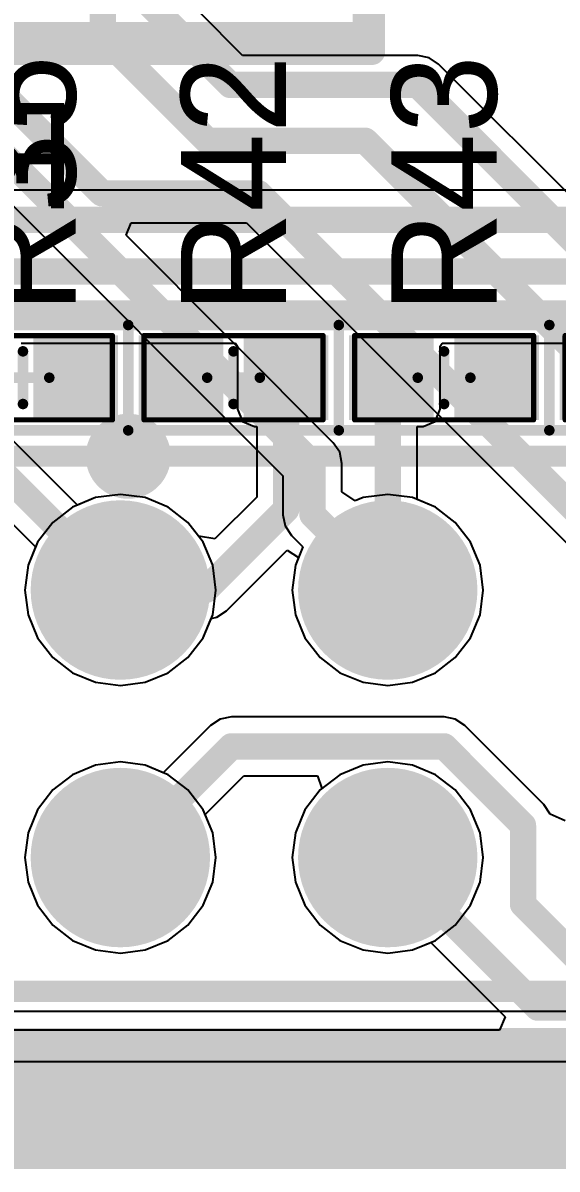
# Model space of a CAD drawing. Header units: millimetres. Extents: x 118 to 288, y 159 to 220.
# Drawn here: x 206 to 211.07, y 177.26 to 188.14 of the extents above; entities that cross this region are included whole.
import ezdxf

# ---------------------------------------------------------------- set-up
doc = ezdxf.new("R2010")
doc.units = ezdxf.units.MM
for name, color, linetype in [('BottomLayer', 5, 'Continuous'), ('BottomOverlay', 54, 'Continuous'), ('BottomSolder', 6, 'Continuous'), ('InternalPlane1', 76, 'Continuous'), ('InternalPlane2', 16, 'Continuous'), ('KeepOutLayer', 6, 'Continuous'), ('Mechanical1', 6, 'Continuous'), ('Mechanical13', 56, 'Continuous'), ('Mechanical15', 56, 'Continuous'), ('MultiLayer', 9, 'Continuous'), ('PadHoleLayer', 156, 'Continuous'), ('TopLayer', 1, 'Continuous'), ('TopOverlay', 2, 'Continuous'), ('TopPaste', 8, 'Continuous'), ('TopSolder', 216, 'Continuous'), ('ViaHoleLayer', 16, 'Continuous')]:
    doc.layers.add(name, color=color, linetype=linetype)

# ---------------------------------------------------------------- blocks, each defined once
blk = doc.blocks.new('______2_10_B_15')
at = {"layer": 'BottomLayer', "const_width": 0.75}
for points in [[(3.435, 1.27, 1), (4.185, 1.27, 1)], [(5.975, 1.27, 1), (6.725, 1.27, 1)], [(3.435, -1.27, 1), (4.185, -1.27, 1)], [(5.975, -1.27, 1), (6.725, -1.27, 1)]]:
    blk.add_lwpolyline(points, format="xyb", close=True, dxfattribs=at)
at = {"layer": 'BottomOverlay', "const_width": 0.2}
for points in [[(-10.82, 2.54), (12.675, 2.54)], [(-10.82, -2.54), (12.675, -2.54)]]:
    blk.add_lwpolyline(points, dxfattribs=at)
at = {"layer": 'BottomSolder', "const_width": 0.852}
for points in [[(3.384, 1.27, 1), (4.236, 1.27, 1)], [(5.924, 1.27, 1), (6.776, 1.27, 1)], [(3.384, -1.27, 1), (4.236, -1.27, 1)], [(5.924, -1.27, 1), (6.776, -1.27, 1)]]:
    blk.add_lwpolyline(points, format="xyb", close=True, dxfattribs=at)
at = {"layer": 'InternalPlane1', "const_width": 0.704}
for points in [[(3.458, 1.27, 1), (4.162, 1.27, 1)], [(5.998, 1.27, 1), (6.702, 1.27, 1)], [(3.458, -1.27, 1), (4.162, -1.27, 1)], [(5.998, -1.27, 1), (6.702, -1.27, 1)]]:
    blk.add_lwpolyline(points, format="xyb", close=True, dxfattribs=at)
at = {"layer": 'InternalPlane2', "const_width": 0.704}
for points in [[(3.458, 1.27, 1), (4.162, 1.27, 1)], [(5.998, 1.27, 1), (6.702, 1.27, 1)], [(3.458, -1.27, 1), (4.162, -1.27, 1)], [(5.998, -1.27, 1), (6.702, -1.27, 1)]]:
    blk.add_lwpolyline(points, format="xyb", close=True, dxfattribs=at)
at = {"layer": 'MultiLayer', "const_width": 0.75}
for points in [[(3.435, 1.27, 1), (4.185, 1.27, 1)], [(5.975, 1.27, 1), (6.725, 1.27, 1)], [(3.435, -1.27, 1), (4.185, -1.27, 1)], [(5.975, -1.27, 1), (6.725, -1.27, 1)]]:
    blk.add_lwpolyline(points, format="xyb", close=True, dxfattribs=at)
at = {"layer": 'PadHoleLayer', "const_width": 0.45}
for points in [[(3.585, 1.27, 1), (4.035, 1.27, 1)], [(6.125, 1.27, 1), (6.575, 1.27, 1)], [(3.585, -1.27, 1), (4.035, -1.27, 1)], [(6.125, -1.27, 1), (6.575, -1.27, 1)]]:
    blk.add_lwpolyline(points, format="xyb", close=True, dxfattribs=at)
at = {"layer": 'TopLayer', "const_width": 0.75}
for points in [[(3.435, 1.27, 1), (4.185, 1.27, 1)], [(5.975, 1.27, 1), (6.725, 1.27, 1)], [(3.435, -1.27, 1), (4.185, -1.27, 1)], [(5.975, -1.27, 1), (6.725, -1.27, 1)]]:
    blk.add_lwpolyline(points, format="xyb", close=True, dxfattribs=at)
at = {"layer": 'TopSolder', "const_width": 0.852}
for points in [[(3.384, 1.27, 1), (4.236, 1.27, 1)], [(5.924, 1.27, 1), (6.776, 1.27, 1)], [(3.384, -1.27, 1), (4.236, -1.27, 1)], [(5.924, -1.27, 1), (6.776, -1.27, 1)]]:
    blk.add_lwpolyline(points, format="xyb", close=True, dxfattribs=at)
blk = doc.blocks.new('TDSR1350_97')
at = {"layer": 'TopOverlay', "const_width": 0.254}
for points in [[(6.145, -8.745), (6.145, 8.755)], [(-6.105, -8.745), (6.145, -8.745)]]:
    blk.add_lwpolyline(points, dxfattribs=at)
at = {"layer": 'TopOverlay', "const_width": 0.127}
blk.add_lwpolyline([(6.082, -8.745, 1), (6.209, -8.745, 1)], format="xyb", close=True, dxfattribs=at)
blk.add_lwpolyline([(6.082, -8.745, 1), (6.209, -8.745, 1)], format="xyb", close=True, dxfattribs=at)
blk = doc.blocks.new('0402__129')
at = {"layer": 'Mechanical15'}
for points, const_width in [([(-0.4, 0.85), (0.4, 0.85)], 0.05), ([(-0.4, 0.85), (-0.4, -0.85)], 0.05), ([(0.4, 0.85), (0.4, -0.85)], 0.05), ([(0, 0.25), (0, -0.25)], 0.1), ([(-0.25, 0), (0.25, 0)], 0.1), ([(-0.4, -0.85), (0.4, -0.85)], 0.05)]:
    blk.add_lwpolyline(points, dxfattribs=dict(at, const_width=const_width))
for points, const_width in [([(-0.412, 0.85, 1), (-0.387, 0.85, 1)], 0.025), ([(-0.412, 0.85, 1), (-0.387, 0.85, 1)], 0.025), ([(0.387, 0.85, 1), (0.412, 0.85, 1)], 0.025), ([(0.387, 0.85, 1), (0.412, 0.85, 1)], 0.025), ([(-0.025, 0.25, 1), (0.025, 0.25, 1)], 0.05), ([(-0.275, 0, 1), (-0.225, 0, 1)], 0.05), ([(0.225, 0, 1), (0.275, 0, 1)], 0.05), ([(-0.025, -0.25, 1), (0.025, -0.25, 1)], 0.05), ([(-0.412, -0.85, 1), (-0.387, -0.85, 1)], 0.025), ([(-0.412, -0.85, 1), (-0.387, -0.85, 1)], 0.025), ([(0.387, -0.85, 1), (0.412, -0.85, 1)], 0.025), ([(0.387, -0.85, 1), (0.412, -0.85, 1)], 0.025)]:
    blk.add_lwpolyline(points, format="xyb", close=True, dxfattribs=dict(at, const_width=const_width))
at = {"layer": 'TopLayer'}
for points in [[(0.3, 0.8), (-0.3, 0.8), (0.3, 0.2), (-0.3, 0.2)], [(0.3, -0.2), (-0.3, -0.2), (0.3, -0.8), (-0.3, -0.8)]]:
    blk.add_solid(points, dxfattribs=at)
at = {"layer": 'TopOverlay', "const_width": 0.1}
for points in [[(-0.5, 1), (-0.5, -1)], [(-0.5, 1), (0.5, 1)], [(0.5, 1), (0.5, -1)], [(-0.5, -1), (0.5, -1)]]:
    blk.add_lwpolyline(points, dxfattribs=at)
at = {"layer": 'TopOverlay', "const_width": 0.05}
for points in [[(-0.525, 1, 1), (-0.475, 1, 1)], [(-0.525, 1, 1), (-0.475, 1, 1)], [(0.475, 1, 1), (0.525, 1, 1)], [(0.475, 1, 1), (0.525, 1, 1)], [(-0.525, -1, 1), (-0.475, -1, 1)], [(-0.525, -1, 1), (-0.475, -1, 1)], [(0.475, -1, 1), (0.525, -1, 1)], [(0.475, -1, 1), (0.525, -1, 1)]]:
    blk.add_lwpolyline(points, format="xyb", close=True, dxfattribs=at)
at = {"layer": 'TopPaste'}
for points in [[(0.3, 0.8), (-0.3, 0.8), (0.3, 0.2), (-0.3, 0.2)], [(0.3, -0.2), (-0.3, -0.2), (0.3, -0.8), (-0.3, -0.8)]]:
    blk.add_solid(points, dxfattribs=at)
at = {"layer": 'TopSolder'}
for points in [[(0.402, 0.902), (-0.402, 0.902), (0.402, 0.098), (-0.402, 0.098)], [(0.402, -0.098), (-0.402, -0.098), (0.402, -0.902), (-0.402, -0.902)]]:
    blk.add_solid(points, dxfattribs=at)
blk = doc.blocks.new('0402__136')
at = {"layer": 'Mechanical15'}
for points, const_width in [([(0.4, 0.85), (-0.4, 0.85)], 0.05), ([(-0.4, -0.85), (-0.4, 0.85)], 0.05), ([(0.4, -0.85), (0.4, 0.85)], 0.05), ([(0, -0.25), (0, 0.25)], 0.1), ([(0.25, 0), (-0.25, 0)], 0.1), ([(0.4, -0.85), (-0.4, -0.85)], 0.05)]:
    blk.add_lwpolyline(points, dxfattribs=dict(at, const_width=const_width))
for points, const_width in [([(-0.412, 0.85, 1), (-0.387, 0.85, 1)], 0.025), ([(-0.412, 0.85, 1), (-0.387, 0.85, 1)], 0.025), ([(0.387, 0.85, 1), (0.412, 0.85, 1)], 0.025), ([(0.387, 0.85, 1), (0.412, 0.85, 1)], 0.025), ([(-0.025, 0.25, 1), (0.025, 0.25, 1)], 0.05), ([(-0.275, 0, 1), (-0.225, 0, 1)], 0.05), ([(0.225, 0, 1), (0.275, 0, 1)], 0.05), ([(-0.025, -0.25, 1), (0.025, -0.25, 1)], 0.05), ([(-0.412, -0.85, 1), (-0.387, -0.85, 1)], 0.025), ([(-0.412, -0.85, 1), (-0.387, -0.85, 1)], 0.025), ([(0.387, -0.85, 1), (0.412, -0.85, 1)], 0.025), ([(0.387, -0.85, 1), (0.412, -0.85, 1)], 0.025)]:
    blk.add_lwpolyline(points, format="xyb", close=True, dxfattribs=dict(at, const_width=const_width))
at = {"layer": 'TopLayer'}
for points in [[(0.3, 0.8), (-0.3, 0.8), (0.3, 0.2), (-0.3, 0.2)], [(0.3, -0.2), (-0.3, -0.2), (0.3, -0.8), (-0.3, -0.8)]]:
    blk.add_solid(points, dxfattribs=at)
at = {"layer": 'TopOverlay', "const_width": 0.1}
for points in [[(-0.5, -1), (-0.5, 1)], [(0.5, 1), (-0.5, 1)], [(0.5, -1), (0.5, 1)], [(0.5, -1), (-0.5, -1)]]:
    blk.add_lwpolyline(points, dxfattribs=at)
at = {"layer": 'TopOverlay', "const_width": 0.05}
for points in [[(-0.525, 1, 1), (-0.475, 1, 1)], [(-0.525, 1, 1), (-0.475, 1, 1)], [(0.475, 1, 1), (0.525, 1, 1)], [(0.475, 1, 1), (0.525, 1, 1)], [(-0.525, -1, 1), (-0.475, -1, 1)], [(-0.525, -1, 1), (-0.475, -1, 1)], [(0.475, -1, 1), (0.525, -1, 1)], [(0.475, -1, 1), (0.525, -1, 1)]]:
    blk.add_lwpolyline(points, format="xyb", close=True, dxfattribs=at)
at = {"layer": 'TopPaste'}
for points in [[(0.3, 0.8), (-0.3, 0.8), (0.3, 0.2), (-0.3, 0.2)], [(0.3, -0.2), (-0.3, -0.2), (0.3, -0.8), (-0.3, -0.8)]]:
    blk.add_solid(points, dxfattribs=at)
at = {"layer": 'TopSolder'}
for points in [[(0.402, 0.902), (-0.402, 0.902), (0.402, 0.098), (-0.402, 0.098)], [(0.402, -0.098), (-0.402, -0.098), (0.402, -0.902), (-0.402, -0.902)]]:
    blk.add_solid(points, dxfattribs=at)
blk = doc.blocks.new('0402__137')
at = {"layer": 'Mechanical15'}
for points, const_width in [([(-0.4, 0.85), (0.4, 0.85)], 0.05), ([(-0.4, 0.85), (-0.4, -0.85)], 0.05), ([(0.4, 0.85), (0.4, -0.85)], 0.05), ([(0, 0.25), (0, -0.25)], 0.1), ([(-0.25, 0), (0.25, 0)], 0.1), ([(-0.4, -0.85), (0.4, -0.85)], 0.05)]:
    blk.add_lwpolyline(points, dxfattribs=dict(at, const_width=const_width))
for points, const_width in [([(-0.412, 0.85, 1), (-0.387, 0.85, 1)], 0.025), ([(-0.412, 0.85, 1), (-0.387, 0.85, 1)], 0.025), ([(0.387, 0.85, 1), (0.412, 0.85, 1)], 0.025), ([(0.387, 0.85, 1), (0.412, 0.85, 1)], 0.025), ([(-0.025, 0.25, 1), (0.025, 0.25, 1)], 0.05), ([(-0.275, 0, 1), (-0.225, 0, 1)], 0.05), ([(0.225, 0, 1), (0.275, 0, 1)], 0.05), ([(-0.025, -0.25, 1), (0.025, -0.25, 1)], 0.05), ([(-0.412, -0.85, 1), (-0.387, -0.85, 1)], 0.025), ([(-0.412, -0.85, 1), (-0.387, -0.85, 1)], 0.025), ([(0.387, -0.85, 1), (0.412, -0.85, 1)], 0.025), ([(0.387, -0.85, 1), (0.412, -0.85, 1)], 0.025)]:
    blk.add_lwpolyline(points, format="xyb", close=True, dxfattribs=dict(at, const_width=const_width))
at = {"layer": 'TopLayer'}
for points in [[(0.3, 0.8), (-0.3, 0.8), (0.3, 0.2), (-0.3, 0.2)], [(0.3, -0.2), (-0.3, -0.2), (0.3, -0.8), (-0.3, -0.8)]]:
    blk.add_solid(points, dxfattribs=at)
at = {"layer": 'TopOverlay', "const_width": 0.1}
for points in [[(-0.5, 1), (-0.5, -1)], [(-0.5, 1), (0.5, 1)], [(0.5, 1), (0.5, -1)], [(-0.5, -1), (0.5, -1)]]:
    blk.add_lwpolyline(points, dxfattribs=at)
at = {"layer": 'TopOverlay', "const_width": 0.05}
for points in [[(-0.525, 1, 1), (-0.475, 1, 1)], [(-0.525, 1, 1), (-0.475, 1, 1)], [(0.475, 1, 1), (0.525, 1, 1)], [(0.475, 1, 1), (0.525, 1, 1)], [(-0.525, -1, 1), (-0.475, -1, 1)], [(-0.525, -1, 1), (-0.475, -1, 1)], [(0.475, -1, 1), (0.525, -1, 1)], [(0.475, -1, 1), (0.525, -1, 1)]]:
    blk.add_lwpolyline(points, format="xyb", close=True, dxfattribs=at)
at = {"layer": 'TopPaste'}
for points in [[(0.3, 0.8), (-0.3, 0.8), (0.3, 0.2), (-0.3, 0.2)], [(0.3, -0.2), (-0.3, -0.2), (0.3, -0.8), (-0.3, -0.8)]]:
    blk.add_solid(points, dxfattribs=at)
at = {"layer": 'TopSolder'}
for points in [[(0.402, 0.902), (-0.402, 0.902), (0.402, 0.098), (-0.402, 0.098)], [(0.402, -0.098), (-0.402, -0.098), (0.402, -0.902), (-0.402, -0.902)]]:
    blk.add_solid(points, dxfattribs=at)
blk = doc.blocks.new('0402__138')
at = {"layer": 'Mechanical15'}
for points, const_width in [([(0.4, 0.85), (-0.4, 0.85)], 0.05), ([(-0.4, -0.85), (-0.4, 0.85)], 0.05), ([(0.4, -0.85), (0.4, 0.85)], 0.05), ([(0, -0.25), (0, 0.25)], 0.1), ([(0.25, 0), (-0.25, 0)], 0.1), ([(0.4, -0.85), (-0.4, -0.85)], 0.05)]:
    blk.add_lwpolyline(points, dxfattribs=dict(at, const_width=const_width))
for points, const_width in [([(-0.412, 0.85, 1), (-0.387, 0.85, 1)], 0.025), ([(-0.412, 0.85, 1), (-0.387, 0.85, 1)], 0.025), ([(0.387, 0.85, 1), (0.412, 0.85, 1)], 0.025), ([(0.387, 0.85, 1), (0.412, 0.85, 1)], 0.025), ([(-0.025, 0.25, 1), (0.025, 0.25, 1)], 0.05), ([(-0.275, 0, 1), (-0.225, 0, 1)], 0.05), ([(0.225, 0, 1), (0.275, 0, 1)], 0.05), ([(-0.025, -0.25, 1), (0.025, -0.25, 1)], 0.05), ([(-0.412, -0.85, 1), (-0.387, -0.85, 1)], 0.025), ([(-0.412, -0.85, 1), (-0.387, -0.85, 1)], 0.025), ([(0.387, -0.85, 1), (0.412, -0.85, 1)], 0.025), ([(0.387, -0.85, 1), (0.412, -0.85, 1)], 0.025)]:
    blk.add_lwpolyline(points, format="xyb", close=True, dxfattribs=dict(at, const_width=const_width))
at = {"layer": 'TopLayer'}
for points in [[(0.3, 0.8), (-0.3, 0.8), (0.3, 0.2), (-0.3, 0.2)], [(0.3, -0.2), (-0.3, -0.2), (0.3, -0.8), (-0.3, -0.8)]]:
    blk.add_solid(points, dxfattribs=at)
at = {"layer": 'TopOverlay', "const_width": 0.1}
for points in [[(-0.5, -1), (-0.5, 1)], [(0.5, 1), (-0.5, 1)], [(0.5, -1), (0.5, 1)], [(0.5, -1), (-0.5, -1)]]:
    blk.add_lwpolyline(points, dxfattribs=at)
at = {"layer": 'TopOverlay', "const_width": 0.05}
for points in [[(-0.525, 1, 1), (-0.475, 1, 1)], [(-0.525, 1, 1), (-0.475, 1, 1)], [(0.475, 1, 1), (0.525, 1, 1)], [(0.475, 1, 1), (0.525, 1, 1)], [(-0.525, -1, 1), (-0.475, -1, 1)], [(-0.525, -1, 1), (-0.475, -1, 1)], [(0.475, -1, 1), (0.525, -1, 1)], [(0.475, -1, 1), (0.525, -1, 1)]]:
    blk.add_lwpolyline(points, format="xyb", close=True, dxfattribs=at)
at = {"layer": 'TopPaste'}
for points in [[(0.3, 0.8), (-0.3, 0.8), (0.3, 0.2), (-0.3, 0.2)], [(0.3, -0.2), (-0.3, -0.2), (0.3, -0.8), (-0.3, -0.8)]]:
    blk.add_solid(points, dxfattribs=at)
at = {"layer": 'TopSolder'}
for points in [[(0.402, 0.902), (-0.402, 0.902), (0.402, 0.098), (-0.402, 0.098)], [(0.402, -0.098), (-0.402, -0.098), (0.402, -0.902), (-0.402, -0.902)]]:
    blk.add_solid(points, dxfattribs=at)

msp = doc.modelspace()

# ---------------------------------------------------------------- linework, layer by layer
at = {"layer": 'BottomLayer'}
for p, q in [((204.02, 188.293), (208.47, 183.843)), ((208.086, 187.835), (207.673, 188.248)), ((209.75, 187.835), (208.086, 187.835)), ((209.857, 187.813), (209.75, 187.835)), ((209.948, 187.753), (209.857, 187.813)), ((214.137, 183.564), (209.948, 187.753)), ((206.979, 186.127), (207.027, 186.245)), ((207.027, 186.245), (208.123, 186.245)), ((208.123, 186.245), (211.2, 183.168)), ((208.948, 184.158), (206.979, 186.127)), ((206.517, 183.564), (204.184, 185.897)), ((203.705, 185.583), (206.12, 183.168)), ((209.009, 184.067), (208.948, 184.158)), ((209.03, 183.959), (209.009, 184.067)), ((209.03, 183.691), (209.03, 183.959)), ((208.47, 183.843), (208.47, 183.474)), ((209.157, 183.606), (209.03, 183.691)), ((206.69, 183.636), (206.517, 183.564)), ((206.925, 183.667), (206.69, 183.636)), ((207.16, 183.636), (206.925, 183.667)), ((207.379, 183.546), (207.16, 183.636)), ((209.23, 183.636), (209.157, 183.606)), ((209.465, 183.667), (209.23, 183.636)), ((209.7, 183.636), (209.465, 183.667)), ((209.919, 183.546), (209.7, 183.636)), ((207.567, 183.401), (207.379, 183.546)), ((208.47, 183.474), (208.491, 183.367)), ((210.107, 183.401), (209.919, 183.546)), ((207.711, 183.213), (207.567, 183.401)), ((208.491, 183.367), (208.552, 183.276)), ((210.251, 183.213), (210.107, 183.401)), ((208.552, 183.276), (208.66, 183.168)), ((206.12, 183.168), (206.048, 182.994)), ((207.802, 182.994), (207.711, 183.213)), ((208.66, 183.168), (208.588, 182.994)), ((210.342, 182.994), (210.251, 183.213)), ((206.048, 182.994), (206.017, 182.759)), ((207.833, 182.759), (207.802, 182.994)), ((208.588, 182.994), (208.557, 182.759)), ((210.373, 182.759), (210.342, 182.994)), ((206.017, 182.759), (206.048, 182.524)), ((207.802, 182.524), (207.833, 182.759)), ((208.557, 182.759), (208.588, 182.524)), ((210.342, 182.524), (210.373, 182.759)), ((206.048, 182.524), (206.139, 182.306)), ((207.711, 182.306), (207.802, 182.524)), ((208.588, 182.524), (208.679, 182.306)), ((210.251, 182.306), (210.342, 182.524)), ((206.139, 182.306), (206.283, 182.118)), ((207.567, 182.118), (207.711, 182.306)), ((208.679, 182.306), (208.823, 182.118)), ((210.107, 182.118), (210.251, 182.306)), ((206.283, 182.118), (206.471, 181.973)), ((207.379, 181.973), (207.567, 182.118)), ((208.823, 182.118), (209.011, 181.973)), ((209.919, 181.973), (210.107, 182.118)), ((206.471, 181.973), (206.69, 181.883)), ((207.16, 181.883), (207.379, 181.973)), ((209.011, 181.973), (209.23, 181.883)), ((209.7, 181.883), (209.919, 181.973)), ((206.69, 181.883), (206.925, 181.852)), ((206.925, 181.852), (207.16, 181.883)), ((209.23, 181.883), (209.465, 181.852)), ((209.465, 181.852), (209.7, 181.883)), ((207.873, 181.534), (207.782, 181.473)), ((207.981, 181.555), (207.873, 181.534)), ((210, 181.555), (207.981, 181.555)), ((210.107, 181.534), (210, 181.555)), ((210.198, 181.473), (210.107, 181.534)), ((207.782, 181.473), (207.333, 181.024)), ((210.948, 180.723), (210.198, 181.473)), ((206.69, 181.096), (206.471, 181.006)), ((206.925, 181.127), (206.69, 181.096)), ((207.16, 181.096), (206.925, 181.127)), ((207.333, 181.024), (207.16, 181.096)), ((206.471, 181.006), (206.283, 180.861)), ((207.73, 180.628), (208.097, 180.995)), ((208.097, 180.995), (208.799, 180.995)), ((208.799, 180.995), (208.84, 180.874)), ((206.283, 180.861), (206.139, 180.673)), ((208.823, 180.861), (208.679, 180.673)), ((208.84, 180.874), (208.823, 180.861)), ((206.139, 180.673), (206.048, 180.454)), ((208.679, 180.673), (208.588, 180.454)), ((211.009, 180.632), (210.948, 180.723)), ((207.802, 180.454), (207.73, 180.628)), ((211.151, 180.568), (211.009, 180.632)), ((206.048, 180.454), (206.017, 180.219)), ((207.833, 180.219), (207.802, 180.454)), ((208.588, 180.454), (208.557, 180.219)), ((206.017, 180.219), (206.048, 179.984)), ((207.802, 179.984), (207.833, 180.219)), ((208.557, 180.219), (208.588, 179.984)), ((206.048, 179.984), (206.139, 179.766)), ((207.711, 179.766), (207.802, 179.984)), ((208.588, 179.984), (208.679, 179.766)), ((206.139, 179.766), (206.283, 179.578)), ((207.567, 179.578), (207.711, 179.766)), ((208.679, 179.766), (208.823, 179.578)), ((206.283, 179.578), (206.471, 179.433)), ((207.379, 179.433), (207.567, 179.578)), ((208.823, 179.578), (209.011, 179.433)), ((206.471, 179.433), (206.69, 179.343)), ((206.69, 179.343), (206.925, 179.312)), ((206.925, 179.312), (207.16, 179.343)), ((207.16, 179.343), (207.379, 179.433)), ((209.011, 179.433), (209.23, 179.343)), ((209.23, 179.343), (209.465, 179.312)), ((209.465, 179.312), (209.7, 179.343)), ((209.7, 179.343), (209.873, 179.414)), ((209.873, 179.414), (210.58, 178.708)), ((210.58, 178.708), (210.527, 178.581)), ((210.527, 178.581), (196.296, 178.581))]:
    msp.add_line(p, q, dxfattribs=at)
for points, const_width in [([(206.758, 188.017), (206.758, 190.233)], 0.25), ([(204.618, 188.657), (206.75, 186.525)], 0.25), ([(204.218, 188.491), (208.75, 183.959)], 0.25), ([(207.158, 188.367), (207.97, 187.554)], 0.25), ([(206.758, 188.017), (207.75, 187.025)], 0.25), ([(207.97, 187.554), (209.75, 187.554)], 0.25), ([(209.75, 187.554), (214.545, 182.759)], 0.25), ([(207.75, 187.025), (209.25, 187.025)], 0.25), ([(209.25, 187.025), (213.25, 183.025)], 0.25), ([(206.75, 186.525), (208.239, 186.525)], 0.25), ([(208.239, 186.525), (212.005, 182.759)], 0.25), ([(203.903, 185.781), (206.925, 182.759)], 0.25), ([(208.75, 183.474), (208.75, 183.959)], 0.25), ([(208.75, 183.474), (209.465, 182.759)], 0.25), ([(206.925, 180.219), (207.981, 181.275)], 0.25), ([(207.981, 181.275), (210, 181.275)], 0.25), ([(210, 181.275), (210.75, 180.525)], 0.25), ([(210.75, 179.775), (210.75, 180.525)], 0.25), ([(209.465, 180.219), (210.89, 178.794)], 0.25), ([(210.75, 179.775), (211.331, 179.194)], 0.25), ([(210.89, 178.794), (215.769, 178.794)], 0.25), ([(196.169, 178.275), (253.039, 178.275)], 0.3)]:
    msp.add_lwpolyline(points, dxfattribs=dict(at, const_width=const_width))
for points, const_width in [([(206.695, 188.017, 1), (206.82, 188.017, 1)], 0.125), ([(206.695, 188.017, 1), (206.82, 188.017, 1)], 0.125), ([(207.908, 187.554, 1), (208.033, 187.554, 1)], 0.125), ([(207.908, 187.554, 1), (208.033, 187.554, 1)], 0.125), ([(209.688, 187.554, 1), (209.813, 187.554, 1)], 0.125), ([(209.688, 187.554, 1), (209.813, 187.554, 1)], 0.125), ([(207.688, 187.025, 1), (207.813, 187.025, 1)], 0.125), ([(207.688, 187.025, 1), (207.813, 187.025, 1)], 0.125), ([(209.188, 187.025, 1), (209.312, 187.025, 1)], 0.125), ([(209.188, 187.025, 1), (209.312, 187.025, 1)], 0.125), ([(206.688, 186.525, 1), (206.812, 186.525, 1)], 0.125), ([(206.688, 186.525, 1), (206.812, 186.525, 1)], 0.125), ([(208.177, 186.525, 1), (208.302, 186.525, 1)], 0.125), ([(208.177, 186.525, 1), (208.302, 186.525, 1)], 0.125), ([(206.825, 184.029, 1), (207.175, 184.029, 1)], 0.35), ([(208.688, 183.959, 1), (208.813, 183.959, 1)], 0.125), ([(208.688, 183.959, 1), (208.813, 183.959, 1)], 0.125), ([(208.688, 183.474, 1), (208.813, 183.474, 1)], 0.125), ([(208.688, 183.474, 1), (208.813, 183.474, 1)], 0.125), ([(206.863, 182.759, 1), (206.988, 182.759, 1)], 0.125), ([(209.403, 182.759, 1), (209.528, 182.759, 1)], 0.125), ([(207.918, 181.275, 1), (208.043, 181.275, 1)], 0.125), ([(207.918, 181.275, 1), (208.043, 181.275, 1)], 0.125), ([(209.938, 181.275, 1), (210.063, 181.275, 1)], 0.125), ([(209.938, 181.275, 1), (210.063, 181.275, 1)], 0.125), ([(210.688, 180.525, 1), (210.812, 180.525, 1)], 0.125), ([(210.688, 180.525, 1), (210.812, 180.525, 1)], 0.125), ([(206.863, 180.219, 1), (206.988, 180.219, 1)], 0.125), ([(209.403, 180.219, 1), (209.528, 180.219, 1)], 0.125), ([(210.688, 179.775, 1), (210.812, 179.775, 1)], 0.125), ([(210.688, 179.775, 1), (210.812, 179.775, 1)], 0.125), ([(210.828, 178.794, 1), (210.953, 178.794, 1)], 0.125), ([(210.828, 178.794, 1), (210.953, 178.794, 1)], 0.125)]:
    msp.add_lwpolyline(points, format="xyb", close=True, dxfattribs=dict(at, const_width=const_width))
at = {"layer": 'InternalPlane1'}
msp.add_line((237.939, 178.28), (168.29, 178.28), dxfattribs=at)
at = {"layer": 'InternalPlane1', "const_width": 1.016}
msp.add_lwpolyline([(168.29, 177.769), (237.939, 177.769)], dxfattribs=at)
at = {"layer": 'InternalPlane2'}
msp.add_line((237.939, 178.28), (182.331, 178.28), dxfattribs=at)
at = {"layer": 'InternalPlane2', "const_width": 0.404}
msp.add_lwpolyline([(206.798, 184.029, 1), (207.202, 184.029, 1)], format="xyb", close=True, dxfattribs=at)
at = {"layer": 'InternalPlane2', "const_width": 1.016}
msp.add_lwpolyline([(168.29, 177.769), (237.939, 177.769)], dxfattribs=at)
at = {"layer": 'KeepOutLayer', "const_width": 0.25}
msp.add_lwpolyline([(168.29, 177.769), (237.939, 177.769)], dxfattribs=at)
at = {"layer": 'Mechanical1', "const_width": 0.25}
for points in [[(209.315, 187.869), (209.315, 205.669)], [(196.915, 187.869), (209.315, 187.869)]]:
    msp.add_lwpolyline(points, dxfattribs=at)
at = {"layer": 'Mechanical1', "const_width": 0.125}
msp.add_lwpolyline([(209.252, 187.869, 1), (209.377, 187.869, 1)], format="xyb", close=True, dxfattribs=at)
msp.add_lwpolyline([(209.252, 187.869, 1), (209.377, 187.869, 1)], format="xyb", close=True, dxfattribs=at)
at = {"layer": 'Mechanical13', "const_width": 0.25}
msp.add_lwpolyline([(168.29, 177.769), (237.939, 177.769)], dxfattribs=at)
at = {"layer": 'MultiLayer', "const_width": 0.35}
msp.add_lwpolyline([(206.825, 184.029, 1), (207.175, 184.029, 1)], format="xyb", close=True, dxfattribs=at)
at = {"layer": 'TopLayer'}
for p, q in [((228.091, 186.555), (193.007, 186.555)), ((205.982, 185.104), (208.018, 185.104)), ((208.018, 185.104), (208.038, 185.075)), ((209.962, 185.075), (209.982, 185.104)), ((209.982, 185.104), (212.018, 185.104)), ((208.038, 185.075), (208.038, 184.475)), ((209.962, 184.475), (209.962, 185.075)), ((208.038, 184.475), (208.085, 184.36)), ((209.915, 184.36), (209.962, 184.475)), ((208.085, 184.36), (208.2, 184.313)), ((209.8, 184.313), (209.915, 184.36)), ((208.2, 184.313), (208.22, 184.313)), ((208.22, 184.313), (208.22, 183.641)), ((209.745, 183.617), (209.745, 184.313)), ((209.745, 184.313), (209.8, 184.313)), ((206.69, 183.636), (206.471, 183.546)), ((206.925, 183.667), (206.69, 183.636)), ((207.16, 183.636), (206.925, 183.667)), ((207.379, 183.546), (207.16, 183.636)), ((208.22, 183.641), (207.824, 183.246)), ((209.919, 183.546), (209.745, 183.617)), ((206.471, 183.546), (206.283, 183.401)), ((207.567, 183.401), (207.379, 183.546)), ((210.107, 183.401), (209.919, 183.546)), ((206.283, 183.401), (206.139, 183.213)), ((207.668, 183.269), (207.567, 183.401)), ((210.251, 183.213), (210.107, 183.401)), ((207.824, 183.246), (207.668, 183.269)), ((206.139, 183.213), (206.048, 182.994)), ((210.342, 182.994), (210.251, 183.213)), ((207.933, 182.561), (208.511, 183.139)), ((208.511, 183.139), (208.618, 183.067)), ((208.618, 183.067), (208.588, 182.994)), ((206.048, 182.994), (206.017, 182.759)), ((208.588, 182.994), (208.557, 182.759)), ((210.373, 182.759), (210.342, 182.994)), ((206.017, 182.759), (206.048, 182.524)), ((208.557, 182.759), (208.588, 182.524)), ((210.342, 182.524), (210.373, 182.759)), ((206.048, 182.524), (206.139, 182.306)), ((207.711, 182.306), (207.787, 182.49)), ((207.787, 182.49), (207.842, 182.5)), ((207.842, 182.5), (207.933, 182.561)), ((208.588, 182.524), (208.679, 182.306)), ((210.251, 182.306), (210.342, 182.524)), ((206.139, 182.306), (206.283, 182.118)), ((207.567, 182.118), (207.711, 182.306)), ((208.679, 182.306), (208.823, 182.118)), ((210.107, 182.118), (210.251, 182.306)), ((206.283, 182.118), (206.471, 181.973)), ((207.379, 181.973), (207.567, 182.118)), ((208.823, 182.118), (209.011, 181.973)), ((209.919, 181.973), (210.107, 182.118)), ((206.471, 181.973), (206.69, 181.883)), ((207.16, 181.883), (207.379, 181.973)), ((209.011, 181.973), (209.23, 181.883)), ((209.7, 181.883), (209.919, 181.973)), ((206.69, 181.883), (206.925, 181.852)), ((206.925, 181.852), (207.16, 181.883)), ((209.23, 181.883), (209.465, 181.852)), ((209.465, 181.852), (209.7, 181.883)), ((206.69, 181.096), (206.471, 181.006)), ((206.925, 181.127), (206.69, 181.096)), ((207.16, 181.096), (206.925, 181.127)), ((207.379, 181.006), (207.16, 181.096)), ((209.23, 181.096), (209.011, 181.006)), ((209.465, 181.127), (209.23, 181.096)), ((209.7, 181.096), (209.465, 181.127)), ((209.919, 181.006), (209.7, 181.096)), ((206.471, 181.006), (206.283, 180.861)), ((207.567, 180.861), (207.379, 181.006)), ((209.011, 181.006), (208.823, 180.861)), ((210.107, 180.861), (209.919, 181.006)), ((206.283, 180.861), (206.139, 180.673)), ((207.711, 180.673), (207.567, 180.861)), ((208.823, 180.861), (208.679, 180.673)), ((210.251, 180.673), (210.107, 180.861)), ((206.139, 180.673), (206.048, 180.454)), ((207.802, 180.454), (207.711, 180.673)), ((208.679, 180.673), (208.588, 180.454)), ((210.342, 180.454), (210.251, 180.673)), ((206.048, 180.454), (206.017, 180.219)), ((207.833, 180.219), (207.802, 180.454)), ((208.588, 180.454), (208.557, 180.219)), ((210.373, 180.219), (210.342, 180.454)), ((206.017, 180.219), (206.048, 179.984)), ((207.802, 179.984), (207.833, 180.219)), ((208.557, 180.219), (208.588, 179.984)), ((210.342, 179.984), (210.373, 180.219)), ((206.048, 179.984), (206.139, 179.766)), ((207.711, 179.766), (207.802, 179.984)), ((208.588, 179.984), (208.679, 179.766)), ((210.251, 179.766), (210.342, 179.984)), ((206.139, 179.766), (206.283, 179.578)), ((207.567, 179.578), (207.711, 179.766)), ((208.679, 179.766), (208.823, 179.578)), ((210.107, 179.578), (210.251, 179.766)), ((206.283, 179.578), (206.471, 179.433)), ((207.379, 179.433), (207.567, 179.578)), ((208.823, 179.578), (209.011, 179.433)), ((209.919, 179.433), (210.107, 179.578)), ((206.471, 179.433), (206.69, 179.343)), ((206.69, 179.343), (206.925, 179.312)), ((206.925, 179.312), (207.16, 179.343)), ((207.16, 179.343), (207.379, 179.433)), ((209.011, 179.433), (209.23, 179.343)), ((209.23, 179.343), (209.465, 179.312)), ((209.465, 179.312), (209.7, 179.343)), ((209.7, 179.343), (209.919, 179.433)), ((223.333, 178.758), (195.809, 178.758))]:
    msp.add_line(p, q, dxfattribs=at)
for points, const_width in [([(188.25, 186.275), (228.5, 186.275)], 0.25), ([(187.887, 185.784), (224.741, 185.784)], 0.25), ([(187.141, 185.384), (224.391, 185.384)], 0.25), ([(208.5, 183.525), (208.5, 184.775)], 0.25), ([(209.465, 182.759), (209.465, 184.775)], 0.25), ([(207.734, 182.759), (208.5, 183.525)], 0.25), ([(206.925, 182.759), (207.734, 182.759)], 0.25), ([(170.9, 178.35), (233.25, 178.35)], 0.5)]:
    msp.add_lwpolyline(points, dxfattribs=dict(at, const_width=const_width))
for points, const_width in [([(208.438, 184.775, 1), (208.563, 184.775, 1)], 0.125), ([(209.403, 184.775, 1), (209.528, 184.775, 1)], 0.125), ([(206.825, 184.029, 1), (207.175, 184.029, 1)], 0.35), ([(208.438, 183.525, 1), (208.563, 183.525, 1)], 0.125), ([(208.438, 183.525, 1), (208.563, 183.525, 1)], 0.125), ([(206.863, 182.759, 1), (206.988, 182.759, 1)], 0.125), ([(207.672, 182.759, 1), (207.797, 182.759, 1)], 0.125), ([(207.672, 182.759, 1), (207.797, 182.759, 1)], 0.125), ([(209.403, 182.759, 1), (209.528, 182.759, 1)], 0.125)]:
    msp.add_lwpolyline(points, format="xyb", close=True, dxfattribs=dict(at, const_width=const_width))
at = {"layer": 'ViaHoleLayer', "const_width": 0.15}
msp.add_lwpolyline([(206.925, 184.029, 1), (207.075, 184.029, 1)], format="xyb", close=True, dxfattribs=at)

# ---------------------------------------------------------------- block references
msp.add_blockref('TDSR1350_97', (203.115, 196.769))
for name, p, rotation in [('0402__129', (206, 184.775), 90), ('0402__136', (208, 184.775), 270), ('0402__137', (210, 184.775), 90), ('0402__138', (212, 184.775), 270), ('______2_10_B_15', (203.115, 181.489), 360)]:
    msp.add_blockref(name, p, dxfattribs=dict(rotation=rotation))

# ---------------------------------------------------------------- texts
at = {"layer": 'BottomOverlay', "text_generation_flag": 2}
msp.add_text('R40', height=1, dxfattribs=at).set_placement((206.5, 186.384))
at = {"layer": 'TopOverlay'}
for s, p in [('R35', (206.5, 185.384)), ('R42', (208.5, 185.384)), ('R43', (210.5, 185.384))]:
    msp.add_text(s, height=1, rotation=90, dxfattribs=at).set_placement(p)

doc.saveas('drawing.dxf')
